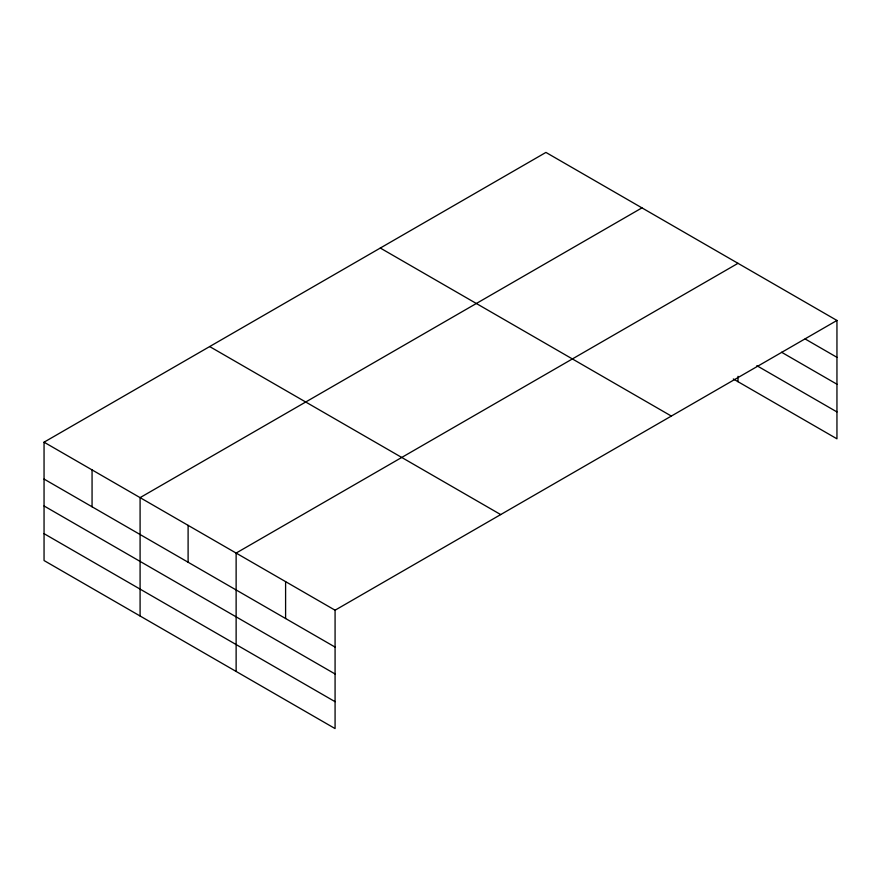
<?xml version="1.0" encoding="UTF-8"?>
<svg xmlns="http://www.w3.org/2000/svg" width="881" height="881" viewBox="0 0 881 881"><rect width="100%" height="100%" fill="white"/><g stroke="black" fill="none" stroke-linecap="round" stroke-linejoin="round"><path stroke-width="1.32" d="M44.05 442.185L335.077 610.203L335.077 728.576L44.05 560.547L44.05 442.185L545.923 152.424L836.95 320.453L836.95 438.815L733.311 378.984M641.963 207.872L140.09 497.633L140.09 615.995M738.003 263.32L236.13 553.07L236.13 671.443M335.077 610.203L836.95 320.453M805.146 338.965L836.95 357.334M781.59 352.257L836.95 384.226M756.845 365.681L836.95 411.934M380.306 248.046L671.333 416.063M209.667 346.563L500.694 514.581M44.05 479.066L335.077 647.083M44.05 505.958L335.077 673.976M44.05 533.666L335.077 701.683M738.003 376.319L738.003 381.693M285.598 581.636L285.598 618.528M188.105 525.351L188.105 562.232M92.064 469.903L92.064 506.784"/></g></svg>
